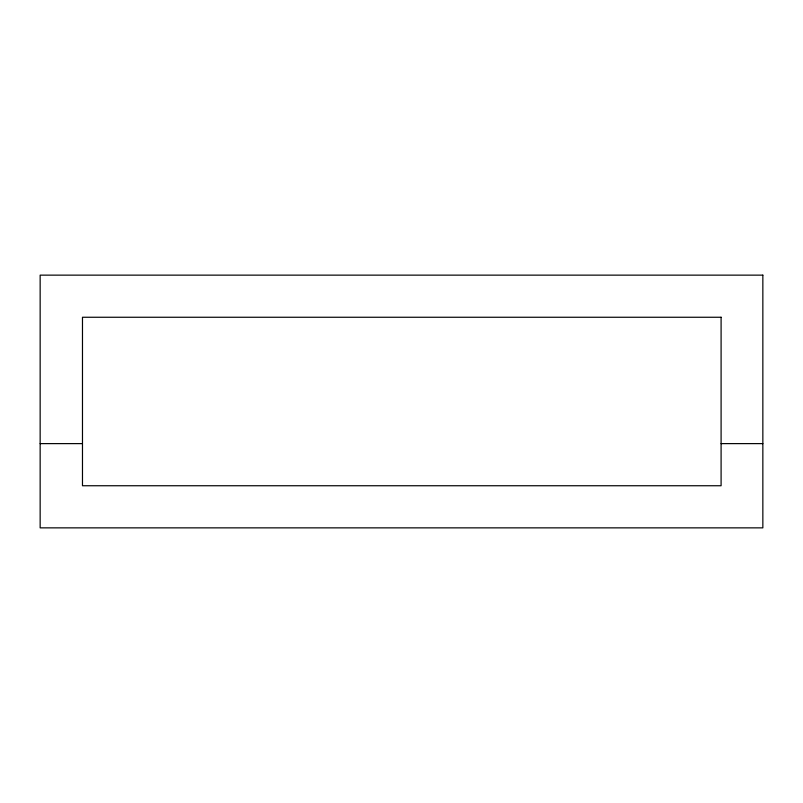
<?xml version="1.0" encoding="UTF-8"?>
<svg xmlns="http://www.w3.org/2000/svg" width="803" height="803" viewBox="0 0 803 803"><rect width="100%" height="100%" fill="white"/><g stroke="black" fill="none" stroke-linecap="round" stroke-linejoin="round"><path stroke-width="1.2" d="M40.15 443.617L82.478 443.617M721.094 443.617L762.85 443.617M762.85 275.138L40.15 275.138L40.15 527.862L762.85 527.862L762.85 275.138M721.094 317.255L82.478 317.255L82.478 485.745L721.094 485.745L721.094 317.255"/></g></svg>
